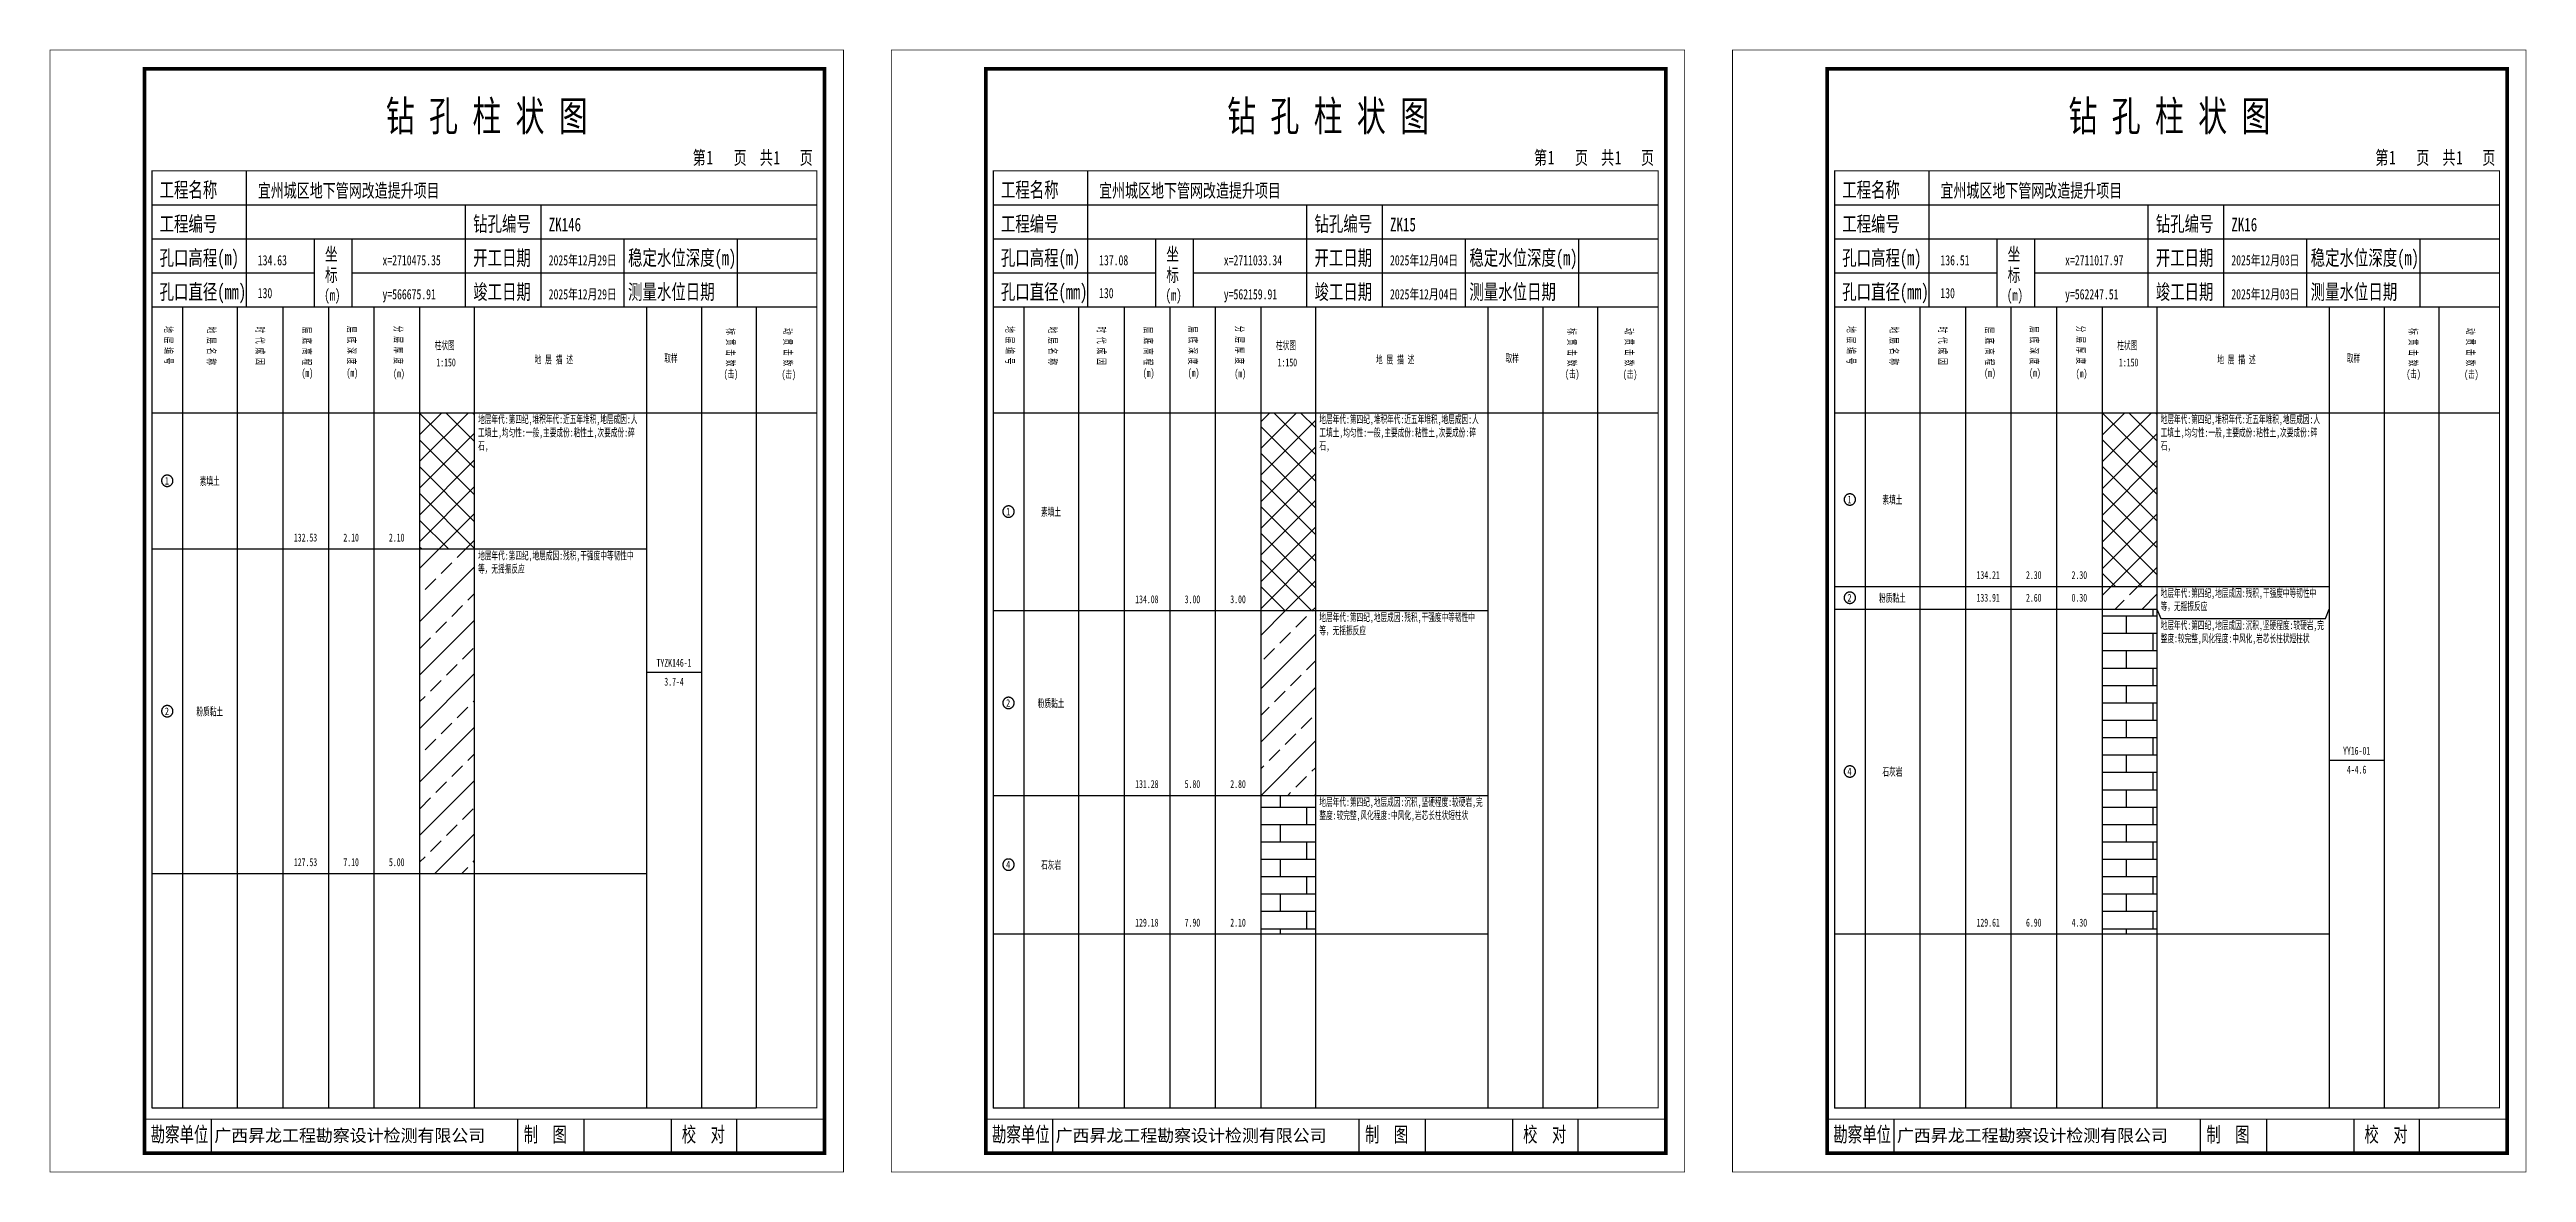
# Model space of a CAD drawing. Header units: millimetres. Extents: x 0 to 2711117, y 0 to 567555.
# Drawn here: x 37411 to 38067, y 0 to 297 of the extents above; entities that cross this region are included whole.
import ezdxf
from ezdxf.enums import TextEntityAlignment as Align

# ---------------------------------------------------------------- set-up
doc = ezdxf.new("R2010")
doc.units = ezdxf.units.MM
doc.layers.add('GICAD_POU_TEXTS', color=7, linetype='Continuous')
doc.layers.add('勘察点图例', color=7, linetype='Continuous')
doc.styles.add('HEAD_FONT', font='simfang.ttf', dxfattribs={"width": 0.6})
doc.styles.add('HEAD_FONT2', font='simfang.ttf', dxfattribs={"width": 0.6})
doc.styles.add('HT', font='simhei.ttf')
doc.styles.add('LZ_FONT', font='simfang.ttf', dxfattribs={"width": 0.7, "height": 8})
doc.styles.add('成果图图块', font='simfang.ttf', dxfattribs={"height": 2.5})
doc.styles.add('成果图表体', font='simfang.ttf', dxfattribs={"width": 0.6, "height": 2.1})
pattern_1 = [(45, (0, 0), (-3.5355339, 3.5355339), []), (135, (0, 0), (-3.5355339, -3.5355339), [])]
pattern_2 = [(45, (0, 0), (-7.0710678, 7.0710678), []), (45, (7.071, 0), (-7.0710678, 7.0710678), [4, -2])]
pattern_3 = [(0, (0, 0), (0, 4.6), []), (90, (0, 0), (-7, 4.6), [4.6, -4.6])]

# ---------------------------------------------------------------- blocks, each defined once
blk = doc.blocks.new('ZK146')
for p, q in [((52, 229), (52, 265)), ((27, 256), (203, 256)), ((110, 229), (110, 256)), ((130, 229), (130, 256)), ((27, 247), (203, 247)), ((70, 229), (70, 247)), ((80, 229), (80, 247)), ((152, 229), (152, 247)), ((182, 229), (182, 247)), ((27, 238), (70, 238)), ((80, 238), (203, 238)), ((27, 229), (35.05, 229)), ((35.05, 229), (35.05, 17)), ((35.05, 229), (49.53, 229)), ((49.53, 229), (49.53, 17)), ((49.53, 229), (61.6, 229)), ((61.6, 229), (61.6, 17)), ((61.6, 229), (73.68, 229)), ((73.68, 229), (73.68, 17)), ((73.68, 229), (85.75, 229)), ((85.75, 229), (85.75, 17)), ((85.75, 229), (97.82, 229)), ((97.82, 229), (97.82, 17)), ((97.82, 229), (112.3, 229)), ((112.3, 229), (112.3, 17)), ((112.3, 229), (157.93, 229)), ((157.93, 229), (157.93, 17)), ((157.93, 229), (172.42, 229)), ((172.42, 229), (172.42, 17)), ((172.42, 229), (186.9, 229)), ((186.9, 229), (186.9, 17)), ((186.9, 229), (203, 229)), ((27, 201), (203, 201)), ((27, 17), (35.05, 17)), ((35.05, 17), (49.53, 17)), ((42.74, 4.95), (42.74, 13.95)), ((42.74, 4.95), (42.74, 13.95)), ((49.53, 17), (61.6, 17)), ((61.6, 17), (73.68, 17)), ((73.68, 17), (85.75, 17)), ((85.75, 17), (97.82, 17)), ((97.82, 17), (112.3, 17)), ((112.3, 17), (157.93, 17)), ((123.83, 4.95), (123.83, 13.95)), ((141.38, 4.95), (141.38, 13.95)), ((157.93, 17), (172.42, 17)), ((164.48, 4.95), (164.48, 13.95)), ((172.42, 17), (186.9, 17)), ((181.84, 4.95), (181.84, 13.95)), ((181.84, 4.95), (181.84, 13.95))]:
    blk.add_line(p, q)
for points, const_width in [([(0, 0), (210, 0), (210, 297), (0, 297)], 0.25), ([(25, 5), (205, 5), (205, 292), (25, 292)], 1), ([(27, 265), (203, 265), (203, 17), (27, 17)], 0.3)]:
    blk.add_lwpolyline(points, close=True, dxfattribs=dict(const_width=const_width))
at = {"const_width": 0.3}
for points in [[(27, 229), (203, 229)], [(25, 14), (205, 14)]]:
    blk.add_lwpolyline(points, dxfattribs=at)
at = {"style": 'LZ_FONT', "width": 0.7}
for s, height, p in [('钻 孔 柱 状 图', 8, (88.9, 275.54)), ('第', 3.6, (170.12, 266.7)), ('1', 3.6, (173.78, 266.75)), ('页', 3.6, (180.96, 266.7)), ('共', 3.6, (187.88, 266.7)), ('1', 3.6, (191.54, 266.7)), ('页', 3.6, (198.44, 266.7)), ('工程名称', 4, (29, 258)), ('宜州城区地下管网改造提升项目', 3.6, (55, 258)), ('工程编号', 4, (29, 249)), ('钻孔编号', 4, (112, 249)), ('ZK146', 3.6, (132, 249)), ('孔口高程(m)', 4, (29, 240)), ('134.63', 2.7, (55, 240)), ('坐', 3.5, (72.79, 241.24)), ('x=2710475.35', 2.7, (88, 240)), ('开工日期', 4, (112, 240)), ('2025年12月29日', 2.7, (132, 240)), ('稳定水位深度(m)', 4, (153, 240)), ('标', 3.5, (72.79, 235.7)), ('孔口直径(mm)', 4, (29, 231)), ('130', 2.7, (54.98, 231.31)), ('(m) ', 3, (72.59, 230.65)), ('y=566675.91', 2.7, (88, 231)), ('竣工日期', 4, (112, 231)), ('2025年12月29日', 2.7, (132, 231)), ('测量水位日期', 4, (153, 231)), ('勘察单位', 4, (26.65, 7.95)), ('制  图', 4, (125.4, 7.95)), ('校  对', 4, (167.22, 7.95))]:
    blk.add_text(s, height=height, dxfattribs=at).set_placement(p)
at = {"style": 'HT'}
blk.add_text('广西昇龙工程勘察设计检测有限公司', height=3.2865, dxfattribs=at).set_placement((43.48, 8.02))
at = {"char_height": 2.1, "width": 22.806, "attachment_point": 1, "rotation": 270, "style": 'HEAD_FONT'}
for s, insert in [('地 层 编 号', (32.46, 223.92)), ('地 层 名 称', (43.79, 223.76)), ('时 代 成 因', (56.67, 223.83)), ('层 底 高 程', (69.07, 223.71)), ('层 底 深 度', (80.9, 223.91)), ('分 层 厚 度', (93.26, 224.01)), ('标 贯 击 数', (181.21, 223.37)), ('动 贯 击 数', (196.38, 223.43))]:
    blk.add_mtext(s, dxfattribs=dict(at, insert=insert))
at = {"char_height": 2.1, "attachment_point": 1}
for s, insert, width, style in [('柱状图', (101.82, 219.87), 7.855, 'HEAD_FONT2'), ('地 层 描 述', (128.29, 216.11), 22.0781, 'HEAD_FONT2'), ('取样', (162.58, 216.44), 7.855, 'HEAD_FONT2'), ('(m)', (66.58, 212.56), 4.7944, 'HEAD_FONT'), ('(m)', (78.47, 212.61), 4.7944, 'HEAD_FONT'), ('(m)', (90.81, 212.43), 4.7944, 'HEAD_FONT'), ('1:150', (102.26, 215.36), 6.9223, 'HEAD_FONT2'), ('(击)', (178.33, 212.31), 7.855, 'HEAD_FONT2'), ('(击)', (193.64, 212.22), 7.855, 'HEAD_FONT2')]:
    blk.add_mtext(s, dxfattribs=dict(at, insert=insert, width=width, style=style))
blk = doc.blocks.new('ZK146_0')
at = {"color": 7}
blk.add_polyline3d([(-1.5, 0.02, 0), (-1.5, -0.06, 0), (-1.49, -0.13, 0), (-1.48, -0.2, 0), (-1.47, -0.28, 0), (-1.46, -0.35, 0), (-1.44, -0.42, 0), (-1.41, -0.49, 0), (-1.39, -0.56, 0), (-1.36, -0.63, 0), (-1.32, -0.69, 0), (-1.29, -0.76, 0), (-1.25, -0.82, 0), (-1.2, -0.88, 0), (-1.16, -0.94, 0), (-1.11, -0.99, 0), (-1.06, -1.04, 0), (-1.01, -1.1, 0), (-0.95, -1.14, 0), (-0.89, -1.19, 0), (-0.83, -1.23, 0), (-0.77, -1.27, 0), (-0.71, -1.31, 0), (-0.64, -1.34, 0), (-0.57, -1.37, 0), (-0.51, -1.4, 0), (-0.44, -1.42, 0), (-0.36, -1.44, 0), (-0.29, -1.46, 0), (-0.22, -1.47, 0), (-0.15, -1.48, 0), (-0.07, -1.48, 0), (0, -1.48, 0), (0.07, -1.48, 0), (0.15, -1.48, 0), (0.22, -1.47, 0), (0.29, -1.46, 0), (0.36, -1.44, 0), (0.44, -1.42, 0), (0.51, -1.4, 0), (0.57, -1.37, 0), (0.64, -1.34, 0), (0.71, -1.31, 0), (0.77, -1.27, 0), (0.83, -1.23, 0), (0.89, -1.19, 0), (0.95, -1.14, 0), (1.01, -1.1, 0), (1.06, -1.04, 0), (1.11, -0.99, 0), (1.16, -0.94, 0), (1.2, -0.88, 0), (1.25, -0.82, 0), (1.29, -0.76, 0), (1.32, -0.69, 0), (1.36, -0.63, 0), (1.39, -0.56, 0), (1.41, -0.49, 0), (1.44, -0.42, 0), (1.46, -0.35, 0), (1.47, -0.28, 0), (1.48, -0.2, 0), (1.49, -0.13, 0), (1.5, -0.06, 0), (1.5, 0.02, 0), (1.5, 0.09, 0), (1.49, 0.16, 0), (1.48, 0.24, 0), (1.47, 0.31, 0), (1.46, 0.38, 0), (1.44, 0.45, 0), (1.41, 0.52, 0), (1.39, 0.59, 0), (1.36, 0.66, 0), (1.32, 0.72, 0), (1.29, 0.79, 0), (1.25, 0.85, 0), (1.2, 0.91, 0), (1.16, 0.97, 0), (1.11, 1.02, 0), (1.06, 1.08, 0), (1.01, 1.13, 0), (0.95, 1.18, 0), (0.89, 1.22, 0), (0.83, 1.26, 0), (0.77, 1.3, 0), (0.71, 1.34, 0), (0.64, 1.37, 0), (0.57, 1.4, 0), (0.51, 1.43, 0), (0.44, 1.45, 0), (0.36, 1.47, 0), (0.29, 1.49, 0), (0.22, 1.5, 0), (0.15, 1.51, 0), (0.07, 1.51, 0), (0, 1.52, 0), (-0.07, 1.51, 0), (-0.15, 1.51, 0), (-0.22, 1.5, 0), (-0.29, 1.49, 0), (-0.36, 1.47, 0), (-0.44, 1.45, 0), (-0.51, 1.43, 0), (-0.57, 1.4, 0), (-0.64, 1.37, 0), (-0.71, 1.34, 0), (-0.77, 1.3, 0), (-0.83, 1.26, 0), (-0.89, 1.22, 0), (-0.95, 1.18, 0), (-1.01, 1.13, 0), (-1.06, 1.08, 0), (-1.11, 1.02, 0), (-1.16, 0.97, 0), (-1.2, 0.91, 0), (-1.25, 0.85, 0), (-1.29, 0.79, 0), (-1.32, 0.72, 0), (-1.36, 0.66, 0), (-1.39, 0.59, 0), (-1.41, 0.52, 0), (-1.44, 0.45, 0), (-1.46, 0.38, 0), (-1.47, 0.31, 0), (-1.48, 0.24, 0), (-1.49, 0.16, 0), (-1.5, 0.09, 0), (-1.5, 0.02, 0)], dxfattribs=at)
at = {"layer": 'GICAD_POU_TEXTS', "color": 7, "style": '成果图图块', "width": 0.7}
blk.add_text('1', height=2, dxfattribs=at).set_placement((-0.09, -0.99), align=Align.CENTER)
blk = doc.blocks.new('ZK146_1')
at = {"color": 7}
blk.add_polyline3d([(-1.5, 0.02, 0), (-1.5, -0.06, 0), (-1.49, -0.13, 0), (-1.48, -0.2, 0), (-1.47, -0.28, 0), (-1.46, -0.35, 0), (-1.44, -0.42, 0), (-1.41, -0.49, 0), (-1.39, -0.56, 0), (-1.36, -0.63, 0), (-1.32, -0.69, 0), (-1.29, -0.76, 0), (-1.25, -0.82, 0), (-1.2, -0.88, 0), (-1.16, -0.94, 0), (-1.11, -0.99, 0), (-1.06, -1.04, 0), (-1.01, -1.1, 0), (-0.95, -1.14, 0), (-0.89, -1.19, 0), (-0.83, -1.23, 0), (-0.77, -1.27, 0), (-0.71, -1.31, 0), (-0.64, -1.34, 0), (-0.57, -1.37, 0), (-0.51, -1.4, 0), (-0.44, -1.42, 0), (-0.36, -1.44, 0), (-0.29, -1.46, 0), (-0.22, -1.47, 0), (-0.15, -1.48, 0), (-0.07, -1.48, 0), (0, -1.48, 0), (0.07, -1.48, 0), (0.15, -1.48, 0), (0.22, -1.47, 0), (0.29, -1.46, 0), (0.36, -1.44, 0), (0.44, -1.42, 0), (0.51, -1.4, 0), (0.57, -1.37, 0), (0.64, -1.34, 0), (0.71, -1.31, 0), (0.77, -1.27, 0), (0.83, -1.23, 0), (0.89, -1.19, 0), (0.95, -1.14, 0), (1.01, -1.1, 0), (1.06, -1.04, 0), (1.11, -0.99, 0), (1.16, -0.94, 0), (1.2, -0.88, 0), (1.25, -0.82, 0), (1.29, -0.76, 0), (1.32, -0.69, 0), (1.36, -0.63, 0), (1.39, -0.56, 0), (1.41, -0.49, 0), (1.44, -0.42, 0), (1.46, -0.35, 0), (1.47, -0.28, 0), (1.48, -0.2, 0), (1.49, -0.13, 0), (1.5, -0.06, 0), (1.5, 0.02, 0), (1.5, 0.09, 0), (1.49, 0.16, 0), (1.48, 0.24, 0), (1.47, 0.31, 0), (1.46, 0.38, 0), (1.44, 0.45, 0), (1.41, 0.52, 0), (1.39, 0.59, 0), (1.36, 0.66, 0), (1.32, 0.72, 0), (1.29, 0.79, 0), (1.25, 0.85, 0), (1.2, 0.91, 0), (1.16, 0.97, 0), (1.11, 1.02, 0), (1.06, 1.08, 0), (1.01, 1.13, 0), (0.95, 1.18, 0), (0.89, 1.22, 0), (0.83, 1.26, 0), (0.77, 1.3, 0), (0.71, 1.34, 0), (0.64, 1.37, 0), (0.57, 1.4, 0), (0.51, 1.43, 0), (0.44, 1.45, 0), (0.36, 1.47, 0), (0.29, 1.49, 0), (0.22, 1.5, 0), (0.15, 1.51, 0), (0.07, 1.51, 0), (0, 1.52, 0), (-0.07, 1.51, 0), (-0.15, 1.51, 0), (-0.22, 1.5, 0), (-0.29, 1.49, 0), (-0.36, 1.47, 0), (-0.44, 1.45, 0), (-0.51, 1.43, 0), (-0.57, 1.4, 0), (-0.64, 1.37, 0), (-0.71, 1.34, 0), (-0.77, 1.3, 0), (-0.83, 1.26, 0), (-0.89, 1.22, 0), (-0.95, 1.18, 0), (-1.01, 1.13, 0), (-1.06, 1.08, 0), (-1.11, 1.02, 0), (-1.16, 0.97, 0), (-1.2, 0.91, 0), (-1.25, 0.85, 0), (-1.29, 0.79, 0), (-1.32, 0.72, 0), (-1.36, 0.66, 0), (-1.39, 0.59, 0), (-1.41, 0.52, 0), (-1.44, 0.45, 0), (-1.46, 0.38, 0), (-1.47, 0.31, 0), (-1.48, 0.24, 0), (-1.49, 0.16, 0), (-1.5, 0.09, 0), (-1.5, 0.02, 0)], dxfattribs=at)
at = {"layer": 'GICAD_POU_TEXTS', "color": 7, "style": '成果图图块', "width": 0.7}
blk.add_text('2', height=2, dxfattribs=at).set_placement((-0.09, -0.99), align=Align.CENTER)
blk = doc.blocks.new('ZK15')
for p, q in [((52, 229), (52, 265)), ((27, 256), (203, 256)), ((110, 229), (110, 256)), ((130, 229), (130, 256)), ((27, 247), (203, 247)), ((70, 229), (70, 247)), ((80, 229), (80, 247)), ((152, 229), (152, 247)), ((182, 229), (182, 247)), ((27, 238), (70, 238)), ((80, 238), (203, 238)), ((27, 229), (35.05, 229)), ((35.05, 229), (35.05, 17)), ((35.05, 229), (49.53, 229)), ((49.53, 229), (49.53, 17)), ((49.53, 229), (61.6, 229)), ((61.6, 229), (61.6, 17)), ((61.6, 229), (73.68, 229)), ((73.68, 229), (73.68, 17)), ((73.68, 229), (85.75, 229)), ((85.75, 229), (85.75, 17)), ((85.75, 229), (97.82, 229)), ((97.82, 229), (97.82, 17)), ((97.82, 229), (112.3, 229)), ((112.3, 229), (112.3, 17)), ((112.3, 229), (157.93, 229)), ((157.93, 229), (157.93, 17)), ((157.93, 229), (172.42, 229)), ((172.42, 229), (172.42, 17)), ((172.42, 229), (186.9, 229)), ((186.9, 229), (186.9, 17)), ((186.9, 229), (203, 229)), ((27, 201), (203, 201)), ((27, 17), (35.05, 17)), ((35.05, 17), (49.53, 17)), ((42.74, 4.95), (42.74, 13.95)), ((42.74, 4.95), (42.74, 13.95)), ((49.53, 17), (61.6, 17)), ((61.6, 17), (73.68, 17)), ((73.68, 17), (85.75, 17)), ((85.75, 17), (97.82, 17)), ((97.82, 17), (112.3, 17)), ((112.3, 17), (157.93, 17)), ((123.83, 4.95), (123.83, 13.95)), ((141.38, 4.95), (141.38, 13.95)), ((157.93, 17), (172.42, 17)), ((164.48, 4.95), (164.48, 13.95)), ((172.42, 17), (186.9, 17)), ((181.84, 4.95), (181.84, 13.95)), ((181.84, 4.95), (181.84, 13.95))]:
    blk.add_line(p, q)
for points, const_width in [([(0, 0), (210, 0), (210, 297), (0, 297)], 0.25), ([(25, 5), (205, 5), (205, 292), (25, 292)], 1), ([(27, 265), (203, 265), (203, 17), (27, 17)], 0.3)]:
    blk.add_lwpolyline(points, close=True, dxfattribs=dict(const_width=const_width))
at = {"const_width": 0.3}
for points in [[(27, 229), (203, 229)], [(25, 14), (205, 14)]]:
    blk.add_lwpolyline(points, dxfattribs=at)
at = {"style": 'LZ_FONT', "width": 0.7}
for s, height, p in [('钻 孔 柱 状 图', 8, (88.9, 275.54)), ('第', 3.6, (170.12, 266.7)), ('1', 3.6, (173.78, 266.75)), ('页', 3.6, (180.96, 266.7)), ('共', 3.6, (187.88, 266.7)), ('1', 3.6, (191.54, 266.7)), ('页', 3.6, (198.44, 266.7)), ('工程名称', 4, (29, 258)), ('宜州城区地下管网改造提升项目', 3.6, (55, 258)), ('工程编号', 4, (29, 249)), ('钻孔编号', 4, (112, 249)), ('ZK15', 3.6, (132, 249)), ('孔口高程(m)', 4, (29, 240)), ('137.08', 2.7, (55, 240)), ('坐', 3.5, (72.79, 241.24)), ('x=2711033.34', 2.7, (88, 240)), ('开工日期', 4, (112, 240)), ('2025年12月04日', 2.7, (132, 240)), ('稳定水位深度(m)', 4, (153, 240)), ('标', 3.5, (72.79, 235.7)), ('孔口直径(mm)', 4, (29, 231)), ('130', 2.7, (54.98, 231.31)), ('(m) ', 3, (72.59, 230.65)), ('y=562159.91', 2.7, (88, 231)), ('竣工日期', 4, (112, 231)), ('2025年12月04日', 2.7, (132, 231)), ('测量水位日期', 4, (153, 231)), ('勘察单位', 4, (26.65, 7.95)), ('制  图', 4, (125.4, 7.95)), ('校  对', 4, (167.22, 7.95))]:
    blk.add_text(s, height=height, dxfattribs=at).set_placement(p)
at = {"style": 'HT'}
blk.add_text('广西昇龙工程勘察设计检测有限公司', height=3.2865, dxfattribs=at).set_placement((43.48, 8.02))
at = {"char_height": 2.1, "width": 22.806, "attachment_point": 1, "rotation": 270, "style": 'HEAD_FONT'}
for s, insert in [('地 层 编 号', (32.46, 223.92)), ('地 层 名 称', (43.79, 223.76)), ('时 代 成 因', (56.67, 223.83)), ('层 底 高 程', (69.07, 223.71)), ('层 底 深 度', (80.9, 223.91)), ('分 层 厚 度', (93.26, 224.01)), ('标 贯 击 数', (181.21, 223.37)), ('动 贯 击 数', (196.38, 223.43))]:
    blk.add_mtext(s, dxfattribs=dict(at, insert=insert))
at = {"char_height": 2.1, "attachment_point": 1}
for s, insert, width, style in [('柱状图', (101.82, 219.87), 7.855, 'HEAD_FONT2'), ('地 层 描 述', (128.29, 216.11), 22.0781, 'HEAD_FONT2'), ('取样', (162.58, 216.44), 7.855, 'HEAD_FONT2'), ('(m)', (66.58, 212.56), 4.7944, 'HEAD_FONT'), ('(m)', (78.47, 212.61), 4.7944, 'HEAD_FONT'), ('(m)', (90.81, 212.43), 4.7944, 'HEAD_FONT'), ('1:150', (102.26, 215.36), 6.9223, 'HEAD_FONT2'), ('(击)', (178.33, 212.31), 7.855, 'HEAD_FONT2'), ('(击)', (193.64, 212.22), 7.855, 'HEAD_FONT2')]:
    blk.add_mtext(s, dxfattribs=dict(at, insert=insert, width=width, style=style))
blk = doc.blocks.new('ZK15_0')
at = {"color": 7}
blk.add_polyline3d([(-1.5, 0.02, 0), (-1.5, -0.06, 0), (-1.49, -0.13, 0), (-1.48, -0.2, 0), (-1.47, -0.28, 0), (-1.46, -0.35, 0), (-1.44, -0.42, 0), (-1.41, -0.49, 0), (-1.39, -0.56, 0), (-1.36, -0.63, 0), (-1.32, -0.69, 0), (-1.29, -0.76, 0), (-1.25, -0.82, 0), (-1.2, -0.88, 0), (-1.16, -0.94, 0), (-1.11, -0.99, 0), (-1.06, -1.04, 0), (-1.01, -1.1, 0), (-0.95, -1.14, 0), (-0.89, -1.19, 0), (-0.83, -1.23, 0), (-0.77, -1.27, 0), (-0.71, -1.31, 0), (-0.64, -1.34, 0), (-0.57, -1.37, 0), (-0.51, -1.4, 0), (-0.44, -1.42, 0), (-0.36, -1.44, 0), (-0.29, -1.46, 0), (-0.22, -1.47, 0), (-0.15, -1.48, 0), (-0.07, -1.48, 0), (0, -1.48, 0), (0.07, -1.48, 0), (0.15, -1.48, 0), (0.22, -1.47, 0), (0.29, -1.46, 0), (0.36, -1.44, 0), (0.44, -1.42, 0), (0.51, -1.4, 0), (0.57, -1.37, 0), (0.64, -1.34, 0), (0.71, -1.31, 0), (0.77, -1.27, 0), (0.83, -1.23, 0), (0.89, -1.19, 0), (0.95, -1.14, 0), (1.01, -1.1, 0), (1.06, -1.04, 0), (1.11, -0.99, 0), (1.16, -0.94, 0), (1.2, -0.88, 0), (1.25, -0.82, 0), (1.29, -0.76, 0), (1.32, -0.69, 0), (1.36, -0.63, 0), (1.39, -0.56, 0), (1.41, -0.49, 0), (1.44, -0.42, 0), (1.46, -0.35, 0), (1.47, -0.28, 0), (1.48, -0.2, 0), (1.49, -0.13, 0), (1.5, -0.06, 0), (1.5, 0.02, 0), (1.5, 0.09, 0), (1.49, 0.16, 0), (1.48, 0.24, 0), (1.47, 0.31, 0), (1.46, 0.38, 0), (1.44, 0.45, 0), (1.41, 0.52, 0), (1.39, 0.59, 0), (1.36, 0.66, 0), (1.32, 0.72, 0), (1.29, 0.79, 0), (1.25, 0.85, 0), (1.2, 0.91, 0), (1.16, 0.97, 0), (1.11, 1.02, 0), (1.06, 1.08, 0), (1.01, 1.13, 0), (0.95, 1.18, 0), (0.89, 1.22, 0), (0.83, 1.26, 0), (0.77, 1.3, 0), (0.71, 1.34, 0), (0.64, 1.37, 0), (0.57, 1.4, 0), (0.51, 1.43, 0), (0.44, 1.45, 0), (0.36, 1.47, 0), (0.29, 1.49, 0), (0.22, 1.5, 0), (0.15, 1.51, 0), (0.07, 1.51, 0), (0, 1.52, 0), (-0.07, 1.51, 0), (-0.15, 1.51, 0), (-0.22, 1.5, 0), (-0.29, 1.49, 0), (-0.36, 1.47, 0), (-0.44, 1.45, 0), (-0.51, 1.43, 0), (-0.57, 1.4, 0), (-0.64, 1.37, 0), (-0.71, 1.34, 0), (-0.77, 1.3, 0), (-0.83, 1.26, 0), (-0.89, 1.22, 0), (-0.95, 1.18, 0), (-1.01, 1.13, 0), (-1.06, 1.08, 0), (-1.11, 1.02, 0), (-1.16, 0.97, 0), (-1.2, 0.91, 0), (-1.25, 0.85, 0), (-1.29, 0.79, 0), (-1.32, 0.72, 0), (-1.36, 0.66, 0), (-1.39, 0.59, 0), (-1.41, 0.52, 0), (-1.44, 0.45, 0), (-1.46, 0.38, 0), (-1.47, 0.31, 0), (-1.48, 0.24, 0), (-1.49, 0.16, 0), (-1.5, 0.09, 0), (-1.5, 0.02, 0)], dxfattribs=at)
at = {"layer": 'GICAD_POU_TEXTS', "color": 7, "style": '成果图图块', "width": 0.7}
blk.add_text('1', height=2, dxfattribs=at).set_placement((-0.09, -0.99), align=Align.CENTER)
blk = doc.blocks.new('ZK15_1')
at = {"color": 7}
blk.add_polyline3d([(-1.5, 0.02, 0), (-1.5, -0.06, 0), (-1.49, -0.13, 0), (-1.48, -0.2, 0), (-1.47, -0.28, 0), (-1.46, -0.35, 0), (-1.44, -0.42, 0), (-1.41, -0.49, 0), (-1.39, -0.56, 0), (-1.36, -0.63, 0), (-1.32, -0.69, 0), (-1.29, -0.76, 0), (-1.25, -0.82, 0), (-1.2, -0.88, 0), (-1.16, -0.94, 0), (-1.11, -0.99, 0), (-1.06, -1.04, 0), (-1.01, -1.1, 0), (-0.95, -1.14, 0), (-0.89, -1.19, 0), (-0.83, -1.23, 0), (-0.77, -1.27, 0), (-0.71, -1.31, 0), (-0.64, -1.34, 0), (-0.57, -1.37, 0), (-0.51, -1.4, 0), (-0.44, -1.42, 0), (-0.36, -1.44, 0), (-0.29, -1.46, 0), (-0.22, -1.47, 0), (-0.15, -1.48, 0), (-0.07, -1.48, 0), (0, -1.48, 0), (0.07, -1.48, 0), (0.15, -1.48, 0), (0.22, -1.47, 0), (0.29, -1.46, 0), (0.36, -1.44, 0), (0.44, -1.42, 0), (0.51, -1.4, 0), (0.57, -1.37, 0), (0.64, -1.34, 0), (0.71, -1.31, 0), (0.77, -1.27, 0), (0.83, -1.23, 0), (0.89, -1.19, 0), (0.95, -1.14, 0), (1.01, -1.1, 0), (1.06, -1.04, 0), (1.11, -0.99, 0), (1.16, -0.94, 0), (1.2, -0.88, 0), (1.25, -0.82, 0), (1.29, -0.76, 0), (1.32, -0.69, 0), (1.36, -0.63, 0), (1.39, -0.56, 0), (1.41, -0.49, 0), (1.44, -0.42, 0), (1.46, -0.35, 0), (1.47, -0.28, 0), (1.48, -0.2, 0), (1.49, -0.13, 0), (1.5, -0.06, 0), (1.5, 0.02, 0), (1.5, 0.09, 0), (1.49, 0.16, 0), (1.48, 0.24, 0), (1.47, 0.31, 0), (1.46, 0.38, 0), (1.44, 0.45, 0), (1.41, 0.52, 0), (1.39, 0.59, 0), (1.36, 0.66, 0), (1.32, 0.72, 0), (1.29, 0.79, 0), (1.25, 0.85, 0), (1.2, 0.91, 0), (1.16, 0.97, 0), (1.11, 1.02, 0), (1.06, 1.08, 0), (1.01, 1.13, 0), (0.95, 1.18, 0), (0.89, 1.22, 0), (0.83, 1.26, 0), (0.77, 1.3, 0), (0.71, 1.34, 0), (0.64, 1.37, 0), (0.57, 1.4, 0), (0.51, 1.43, 0), (0.44, 1.45, 0), (0.36, 1.47, 0), (0.29, 1.49, 0), (0.22, 1.5, 0), (0.15, 1.51, 0), (0.07, 1.51, 0), (0, 1.52, 0), (-0.07, 1.51, 0), (-0.15, 1.51, 0), (-0.22, 1.5, 0), (-0.29, 1.49, 0), (-0.36, 1.47, 0), (-0.44, 1.45, 0), (-0.51, 1.43, 0), (-0.57, 1.4, 0), (-0.64, 1.37, 0), (-0.71, 1.34, 0), (-0.77, 1.3, 0), (-0.83, 1.26, 0), (-0.89, 1.22, 0), (-0.95, 1.18, 0), (-1.01, 1.13, 0), (-1.06, 1.08, 0), (-1.11, 1.02, 0), (-1.16, 0.97, 0), (-1.2, 0.91, 0), (-1.25, 0.85, 0), (-1.29, 0.79, 0), (-1.32, 0.72, 0), (-1.36, 0.66, 0), (-1.39, 0.59, 0), (-1.41, 0.52, 0), (-1.44, 0.45, 0), (-1.46, 0.38, 0), (-1.47, 0.31, 0), (-1.48, 0.24, 0), (-1.49, 0.16, 0), (-1.5, 0.09, 0), (-1.5, 0.02, 0)], dxfattribs=at)
at = {"layer": 'GICAD_POU_TEXTS', "color": 7, "style": '成果图图块', "width": 0.7}
blk.add_text('2', height=2, dxfattribs=at).set_placement((-0.09, -0.99), align=Align.CENTER)
blk = doc.blocks.new('ZK15_2')
at = {"color": 7}
blk.add_polyline3d([(-1.5, 0.02, 0), (-1.5, -0.06, 0), (-1.49, -0.13, 0), (-1.48, -0.2, 0), (-1.47, -0.28, 0), (-1.46, -0.35, 0), (-1.44, -0.42, 0), (-1.41, -0.49, 0), (-1.39, -0.56, 0), (-1.36, -0.63, 0), (-1.32, -0.69, 0), (-1.29, -0.76, 0), (-1.25, -0.82, 0), (-1.2, -0.88, 0), (-1.16, -0.94, 0), (-1.11, -0.99, 0), (-1.06, -1.04, 0), (-1.01, -1.1, 0), (-0.95, -1.14, 0), (-0.89, -1.19, 0), (-0.83, -1.23, 0), (-0.77, -1.27, 0), (-0.71, -1.31, 0), (-0.64, -1.34, 0), (-0.57, -1.37, 0), (-0.51, -1.4, 0), (-0.44, -1.42, 0), (-0.36, -1.44, 0), (-0.29, -1.46, 0), (-0.22, -1.47, 0), (-0.15, -1.48, 0), (-0.07, -1.48, 0), (0, -1.48, 0), (0.07, -1.48, 0), (0.15, -1.48, 0), (0.22, -1.47, 0), (0.29, -1.46, 0), (0.36, -1.44, 0), (0.44, -1.42, 0), (0.51, -1.4, 0), (0.57, -1.37, 0), (0.64, -1.34, 0), (0.71, -1.31, 0), (0.77, -1.27, 0), (0.83, -1.23, 0), (0.89, -1.19, 0), (0.95, -1.14, 0), (1.01, -1.1, 0), (1.06, -1.04, 0), (1.11, -0.99, 0), (1.16, -0.94, 0), (1.2, -0.88, 0), (1.25, -0.82, 0), (1.29, -0.76, 0), (1.32, -0.69, 0), (1.36, -0.63, 0), (1.39, -0.56, 0), (1.41, -0.49, 0), (1.44, -0.42, 0), (1.46, -0.35, 0), (1.47, -0.28, 0), (1.48, -0.2, 0), (1.49, -0.13, 0), (1.5, -0.06, 0), (1.5, 0.02, 0), (1.5, 0.09, 0), (1.49, 0.16, 0), (1.48, 0.24, 0), (1.47, 0.31, 0), (1.46, 0.38, 0), (1.44, 0.45, 0), (1.41, 0.52, 0), (1.39, 0.59, 0), (1.36, 0.66, 0), (1.32, 0.72, 0), (1.29, 0.79, 0), (1.25, 0.85, 0), (1.2, 0.91, 0), (1.16, 0.97, 0), (1.11, 1.02, 0), (1.06, 1.08, 0), (1.01, 1.13, 0), (0.95, 1.18, 0), (0.89, 1.22, 0), (0.83, 1.26, 0), (0.77, 1.3, 0), (0.71, 1.34, 0), (0.64, 1.37, 0), (0.57, 1.4, 0), (0.51, 1.43, 0), (0.44, 1.45, 0), (0.36, 1.47, 0), (0.29, 1.49, 0), (0.22, 1.5, 0), (0.15, 1.51, 0), (0.07, 1.51, 0), (0, 1.52, 0), (-0.07, 1.51, 0), (-0.15, 1.51, 0), (-0.22, 1.5, 0), (-0.29, 1.49, 0), (-0.36, 1.47, 0), (-0.44, 1.45, 0), (-0.51, 1.43, 0), (-0.57, 1.4, 0), (-0.64, 1.37, 0), (-0.71, 1.34, 0), (-0.77, 1.3, 0), (-0.83, 1.26, 0), (-0.89, 1.22, 0), (-0.95, 1.18, 0), (-1.01, 1.13, 0), (-1.06, 1.08, 0), (-1.11, 1.02, 0), (-1.16, 0.97, 0), (-1.2, 0.91, 0), (-1.25, 0.85, 0), (-1.29, 0.79, 0), (-1.32, 0.72, 0), (-1.36, 0.66, 0), (-1.39, 0.59, 0), (-1.41, 0.52, 0), (-1.44, 0.45, 0), (-1.46, 0.38, 0), (-1.47, 0.31, 0), (-1.48, 0.24, 0), (-1.49, 0.16, 0), (-1.5, 0.09, 0), (-1.5, 0.02, 0)], dxfattribs=at)
at = {"layer": 'GICAD_POU_TEXTS', "color": 7, "style": '成果图图块', "width": 0.7}
blk.add_text('4', height=2, dxfattribs=at).set_placement((-0.09, -0.99), align=Align.CENTER)
blk = doc.blocks.new('ZK16')
for p, q in [((52, 229), (52, 265)), ((27, 256), (203, 256)), ((110, 229), (110, 256)), ((130, 229), (130, 256)), ((27, 247), (203, 247)), ((70, 229), (70, 247)), ((80, 229), (80, 247)), ((152, 229), (152, 247)), ((182, 229), (182, 247)), ((27, 238), (70, 238)), ((80, 238), (203, 238)), ((27, 229), (35.05, 229)), ((35.05, 229), (35.05, 17)), ((35.05, 229), (49.53, 229)), ((49.53, 229), (49.53, 17)), ((49.53, 229), (61.6, 229)), ((61.6, 229), (61.6, 17)), ((61.6, 229), (73.68, 229)), ((73.68, 229), (73.68, 17)), ((73.68, 229), (85.75, 229)), ((85.75, 229), (85.75, 17)), ((85.75, 229), (97.82, 229)), ((97.82, 229), (97.82, 17)), ((97.82, 229), (112.3, 229)), ((112.3, 229), (112.3, 17)), ((112.3, 229), (157.93, 229)), ((157.93, 229), (157.93, 17)), ((157.93, 229), (172.42, 229)), ((172.42, 229), (172.42, 17)), ((172.42, 229), (186.9, 229)), ((186.9, 229), (186.9, 17)), ((186.9, 229), (203, 229)), ((27, 201), (203, 201)), ((27, 17), (35.05, 17)), ((35.05, 17), (49.53, 17)), ((42.74, 4.95), (42.74, 13.95)), ((42.74, 4.95), (42.74, 13.95)), ((49.53, 17), (61.6, 17)), ((61.6, 17), (73.68, 17)), ((73.68, 17), (85.75, 17)), ((85.75, 17), (97.82, 17)), ((97.82, 17), (112.3, 17)), ((112.3, 17), (157.93, 17)), ((123.83, 4.95), (123.83, 13.95)), ((141.38, 4.95), (141.38, 13.95)), ((157.93, 17), (172.42, 17)), ((164.48, 4.95), (164.48, 13.95)), ((172.42, 17), (186.9, 17)), ((181.84, 4.95), (181.84, 13.95)), ((181.84, 4.95), (181.84, 13.95))]:
    blk.add_line(p, q)
for points, const_width in [([(0, 0), (210, 0), (210, 297), (0, 297)], 0.25), ([(25, 5), (205, 5), (205, 292), (25, 292)], 1), ([(27, 265), (203, 265), (203, 17), (27, 17)], 0.3)]:
    blk.add_lwpolyline(points, close=True, dxfattribs=dict(const_width=const_width))
at = {"const_width": 0.3}
for points in [[(27, 229), (203, 229)], [(25, 14), (205, 14)]]:
    blk.add_lwpolyline(points, dxfattribs=at)
at = {"style": 'LZ_FONT', "width": 0.7}
for s, height, p in [('钻 孔 柱 状 图', 8, (88.9, 275.54)), ('第', 3.6, (170.12, 266.7)), ('1', 3.6, (173.78, 266.75)), ('页', 3.6, (180.96, 266.7)), ('共', 3.6, (187.88, 266.7)), ('1', 3.6, (191.54, 266.7)), ('页', 3.6, (198.44, 266.7)), ('工程名称', 4, (29, 258)), ('宜州城区地下管网改造提升项目', 3.6, (55, 258)), ('工程编号', 4, (29, 249)), ('钻孔编号', 4, (112, 249)), ('ZK16', 3.6, (132, 249)), ('孔口高程(m)', 4, (29, 240)), ('136.51', 2.7, (55, 240)), ('坐', 3.5, (72.79, 241.24)), ('x=2711017.97', 2.7, (88, 240)), ('开工日期', 4, (112, 240)), ('2025年12月03日', 2.7, (132, 240)), ('稳定水位深度(m)', 4, (153, 240)), ('标', 3.5, (72.79, 235.7)), ('孔口直径(mm)', 4, (29, 231)), ('130', 2.7, (54.98, 231.31)), ('(m) ', 3, (72.59, 230.65)), ('y=562247.51', 2.7, (88, 231)), ('竣工日期', 4, (112, 231)), ('2025年12月03日', 2.7, (132, 231)), ('测量水位日期', 4, (153, 231)), ('勘察单位', 4, (26.65, 7.95)), ('制  图', 4, (125.4, 7.95)), ('校  对', 4, (167.22, 7.95))]:
    blk.add_text(s, height=height, dxfattribs=at).set_placement(p)
at = {"style": 'HT'}
blk.add_text('广西昇龙工程勘察设计检测有限公司', height=3.2865, dxfattribs=at).set_placement((43.48, 8.02))
at = {"char_height": 2.1, "width": 22.806, "attachment_point": 1, "rotation": 270, "style": 'HEAD_FONT'}
for s, insert in [('地 层 编 号', (32.46, 223.92)), ('地 层 名 称', (43.79, 223.76)), ('时 代 成 因', (56.67, 223.83)), ('层 底 高 程', (69.07, 223.71)), ('层 底 深 度', (80.9, 223.91)), ('分 层 厚 度', (93.26, 224.01)), ('标 贯 击 数', (181.21, 223.37)), ('动 贯 击 数', (196.38, 223.43))]:
    blk.add_mtext(s, dxfattribs=dict(at, insert=insert))
at = {"char_height": 2.1, "attachment_point": 1}
for s, insert, width, style in [('柱状图', (101.82, 219.87), 7.855, 'HEAD_FONT2'), ('地 层 描 述', (128.29, 216.11), 22.0781, 'HEAD_FONT2'), ('取样', (162.58, 216.44), 7.855, 'HEAD_FONT2'), ('(m)', (66.58, 212.56), 4.7944, 'HEAD_FONT'), ('(m)', (78.47, 212.61), 4.7944, 'HEAD_FONT'), ('(m)', (90.81, 212.43), 4.7944, 'HEAD_FONT'), ('1:150', (102.26, 215.36), 6.9223, 'HEAD_FONT2'), ('(击)', (178.33, 212.31), 7.855, 'HEAD_FONT2'), ('(击)', (193.64, 212.22), 7.855, 'HEAD_FONT2')]:
    blk.add_mtext(s, dxfattribs=dict(at, insert=insert, width=width, style=style))
blk = doc.blocks.new('ZK16_0')
at = {"color": 7}
blk.add_polyline3d([(-1.5, 0.02, 0), (-1.5, -0.06, 0), (-1.49, -0.13, 0), (-1.48, -0.2, 0), (-1.47, -0.28, 0), (-1.46, -0.35, 0), (-1.44, -0.42, 0), (-1.41, -0.49, 0), (-1.39, -0.56, 0), (-1.36, -0.63, 0), (-1.32, -0.69, 0), (-1.29, -0.76, 0), (-1.25, -0.82, 0), (-1.2, -0.88, 0), (-1.16, -0.94, 0), (-1.11, -0.99, 0), (-1.06, -1.04, 0), (-1.01, -1.1, 0), (-0.95, -1.14, 0), (-0.89, -1.19, 0), (-0.83, -1.23, 0), (-0.77, -1.27, 0), (-0.71, -1.31, 0), (-0.64, -1.34, 0), (-0.57, -1.37, 0), (-0.51, -1.4, 0), (-0.44, -1.42, 0), (-0.36, -1.44, 0), (-0.29, -1.46, 0), (-0.22, -1.47, 0), (-0.15, -1.48, 0), (-0.07, -1.48, 0), (0, -1.48, 0), (0.07, -1.48, 0), (0.15, -1.48, 0), (0.22, -1.47, 0), (0.29, -1.46, 0), (0.36, -1.44, 0), (0.44, -1.42, 0), (0.51, -1.4, 0), (0.57, -1.37, 0), (0.64, -1.34, 0), (0.71, -1.31, 0), (0.77, -1.27, 0), (0.83, -1.23, 0), (0.89, -1.19, 0), (0.95, -1.14, 0), (1.01, -1.1, 0), (1.06, -1.04, 0), (1.11, -0.99, 0), (1.16, -0.94, 0), (1.2, -0.88, 0), (1.25, -0.82, 0), (1.29, -0.76, 0), (1.32, -0.69, 0), (1.36, -0.63, 0), (1.39, -0.56, 0), (1.41, -0.49, 0), (1.44, -0.42, 0), (1.46, -0.35, 0), (1.47, -0.28, 0), (1.48, -0.2, 0), (1.49, -0.13, 0), (1.5, -0.06, 0), (1.5, 0.02, 0), (1.5, 0.09, 0), (1.49, 0.16, 0), (1.48, 0.24, 0), (1.47, 0.31, 0), (1.46, 0.38, 0), (1.44, 0.45, 0), (1.41, 0.52, 0), (1.39, 0.59, 0), (1.36, 0.66, 0), (1.32, 0.72, 0), (1.29, 0.79, 0), (1.25, 0.85, 0), (1.2, 0.91, 0), (1.16, 0.97, 0), (1.11, 1.02, 0), (1.06, 1.08, 0), (1.01, 1.13, 0), (0.95, 1.18, 0), (0.89, 1.22, 0), (0.83, 1.26, 0), (0.77, 1.3, 0), (0.71, 1.34, 0), (0.64, 1.37, 0), (0.57, 1.4, 0), (0.51, 1.43, 0), (0.44, 1.45, 0), (0.36, 1.47, 0), (0.29, 1.49, 0), (0.22, 1.5, 0), (0.15, 1.51, 0), (0.07, 1.51, 0), (0, 1.52, 0), (-0.07, 1.51, 0), (-0.15, 1.51, 0), (-0.22, 1.5, 0), (-0.29, 1.49, 0), (-0.36, 1.47, 0), (-0.44, 1.45, 0), (-0.51, 1.43, 0), (-0.57, 1.4, 0), (-0.64, 1.37, 0), (-0.71, 1.34, 0), (-0.77, 1.3, 0), (-0.83, 1.26, 0), (-0.89, 1.22, 0), (-0.95, 1.18, 0), (-1.01, 1.13, 0), (-1.06, 1.08, 0), (-1.11, 1.02, 0), (-1.16, 0.97, 0), (-1.2, 0.91, 0), (-1.25, 0.85, 0), (-1.29, 0.79, 0), (-1.32, 0.72, 0), (-1.36, 0.66, 0), (-1.39, 0.59, 0), (-1.41, 0.52, 0), (-1.44, 0.45, 0), (-1.46, 0.38, 0), (-1.47, 0.31, 0), (-1.48, 0.24, 0), (-1.49, 0.16, 0), (-1.5, 0.09, 0), (-1.5, 0.02, 0)], dxfattribs=at)
at = {"layer": 'GICAD_POU_TEXTS', "color": 7, "style": '成果图图块', "width": 0.7}
blk.add_text('1', height=2, dxfattribs=at).set_placement((-0.09, -0.99), align=Align.CENTER)
blk = doc.blocks.new('ZK16_1')
at = {"color": 7}
blk.add_polyline3d([(-1.5, 0.02, 0), (-1.5, -0.06, 0), (-1.49, -0.13, 0), (-1.48, -0.2, 0), (-1.47, -0.28, 0), (-1.46, -0.35, 0), (-1.44, -0.42, 0), (-1.41, -0.49, 0), (-1.39, -0.56, 0), (-1.36, -0.63, 0), (-1.32, -0.69, 0), (-1.29, -0.76, 0), (-1.25, -0.82, 0), (-1.2, -0.88, 0), (-1.16, -0.94, 0), (-1.11, -0.99, 0), (-1.06, -1.04, 0), (-1.01, -1.1, 0), (-0.95, -1.14, 0), (-0.89, -1.19, 0), (-0.83, -1.23, 0), (-0.77, -1.27, 0), (-0.71, -1.31, 0), (-0.64, -1.34, 0), (-0.57, -1.37, 0), (-0.51, -1.4, 0), (-0.44, -1.42, 0), (-0.36, -1.44, 0), (-0.29, -1.46, 0), (-0.22, -1.47, 0), (-0.15, -1.48, 0), (-0.07, -1.48, 0), (0, -1.48, 0), (0.07, -1.48, 0), (0.15, -1.48, 0), (0.22, -1.47, 0), (0.29, -1.46, 0), (0.36, -1.44, 0), (0.44, -1.42, 0), (0.51, -1.4, 0), (0.57, -1.37, 0), (0.64, -1.34, 0), (0.71, -1.31, 0), (0.77, -1.27, 0), (0.83, -1.23, 0), (0.89, -1.19, 0), (0.95, -1.14, 0), (1.01, -1.1, 0), (1.06, -1.04, 0), (1.11, -0.99, 0), (1.16, -0.94, 0), (1.2, -0.88, 0), (1.25, -0.82, 0), (1.29, -0.76, 0), (1.32, -0.69, 0), (1.36, -0.63, 0), (1.39, -0.56, 0), (1.41, -0.49, 0), (1.44, -0.42, 0), (1.46, -0.35, 0), (1.47, -0.28, 0), (1.48, -0.2, 0), (1.49, -0.13, 0), (1.5, -0.06, 0), (1.5, 0.02, 0), (1.5, 0.09, 0), (1.49, 0.16, 0), (1.48, 0.24, 0), (1.47, 0.31, 0), (1.46, 0.38, 0), (1.44, 0.45, 0), (1.41, 0.52, 0), (1.39, 0.59, 0), (1.36, 0.66, 0), (1.32, 0.72, 0), (1.29, 0.79, 0), (1.25, 0.85, 0), (1.2, 0.91, 0), (1.16, 0.97, 0), (1.11, 1.02, 0), (1.06, 1.08, 0), (1.01, 1.13, 0), (0.95, 1.18, 0), (0.89, 1.22, 0), (0.83, 1.26, 0), (0.77, 1.3, 0), (0.71, 1.34, 0), (0.64, 1.37, 0), (0.57, 1.4, 0), (0.51, 1.43, 0), (0.44, 1.45, 0), (0.36, 1.47, 0), (0.29, 1.49, 0), (0.22, 1.5, 0), (0.15, 1.51, 0), (0.07, 1.51, 0), (0, 1.52, 0), (-0.07, 1.51, 0), (-0.15, 1.51, 0), (-0.22, 1.5, 0), (-0.29, 1.49, 0), (-0.36, 1.47, 0), (-0.44, 1.45, 0), (-0.51, 1.43, 0), (-0.57, 1.4, 0), (-0.64, 1.37, 0), (-0.71, 1.34, 0), (-0.77, 1.3, 0), (-0.83, 1.26, 0), (-0.89, 1.22, 0), (-0.95, 1.18, 0), (-1.01, 1.13, 0), (-1.06, 1.08, 0), (-1.11, 1.02, 0), (-1.16, 0.97, 0), (-1.2, 0.91, 0), (-1.25, 0.85, 0), (-1.29, 0.79, 0), (-1.32, 0.72, 0), (-1.36, 0.66, 0), (-1.39, 0.59, 0), (-1.41, 0.52, 0), (-1.44, 0.45, 0), (-1.46, 0.38, 0), (-1.47, 0.31, 0), (-1.48, 0.24, 0), (-1.49, 0.16, 0), (-1.5, 0.09, 0), (-1.5, 0.02, 0)], dxfattribs=at)
at = {"layer": 'GICAD_POU_TEXTS', "color": 7, "style": '成果图图块', "width": 0.7}
blk.add_text('2', height=2, dxfattribs=at).set_placement((-0.09, -0.99), align=Align.CENTER)
blk = doc.blocks.new('ZK16_2')
at = {"color": 7}
blk.add_polyline3d([(-1.5, 0.02, 0), (-1.5, -0.06, 0), (-1.49, -0.13, 0), (-1.48, -0.2, 0), (-1.47, -0.28, 0), (-1.46, -0.35, 0), (-1.44, -0.42, 0), (-1.41, -0.49, 0), (-1.39, -0.56, 0), (-1.36, -0.63, 0), (-1.32, -0.69, 0), (-1.29, -0.76, 0), (-1.25, -0.82, 0), (-1.2, -0.88, 0), (-1.16, -0.94, 0), (-1.11, -0.99, 0), (-1.06, -1.04, 0), (-1.01, -1.1, 0), (-0.95, -1.14, 0), (-0.89, -1.19, 0), (-0.83, -1.23, 0), (-0.77, -1.27, 0), (-0.71, -1.31, 0), (-0.64, -1.34, 0), (-0.57, -1.37, 0), (-0.51, -1.4, 0), (-0.44, -1.42, 0), (-0.36, -1.44, 0), (-0.29, -1.46, 0), (-0.22, -1.47, 0), (-0.15, -1.48, 0), (-0.07, -1.48, 0), (0, -1.48, 0), (0.07, -1.48, 0), (0.15, -1.48, 0), (0.22, -1.47, 0), (0.29, -1.46, 0), (0.36, -1.44, 0), (0.44, -1.42, 0), (0.51, -1.4, 0), (0.57, -1.37, 0), (0.64, -1.34, 0), (0.71, -1.31, 0), (0.77, -1.27, 0), (0.83, -1.23, 0), (0.89, -1.19, 0), (0.95, -1.14, 0), (1.01, -1.1, 0), (1.06, -1.04, 0), (1.11, -0.99, 0), (1.16, -0.94, 0), (1.2, -0.88, 0), (1.25, -0.82, 0), (1.29, -0.76, 0), (1.32, -0.69, 0), (1.36, -0.63, 0), (1.39, -0.56, 0), (1.41, -0.49, 0), (1.44, -0.42, 0), (1.46, -0.35, 0), (1.47, -0.28, 0), (1.48, -0.2, 0), (1.49, -0.13, 0), (1.5, -0.06, 0), (1.5, 0.02, 0), (1.5, 0.09, 0), (1.49, 0.16, 0), (1.48, 0.24, 0), (1.47, 0.31, 0), (1.46, 0.38, 0), (1.44, 0.45, 0), (1.41, 0.52, 0), (1.39, 0.59, 0), (1.36, 0.66, 0), (1.32, 0.72, 0), (1.29, 0.79, 0), (1.25, 0.85, 0), (1.2, 0.91, 0), (1.16, 0.97, 0), (1.11, 1.02, 0), (1.06, 1.08, 0), (1.01, 1.13, 0), (0.95, 1.18, 0), (0.89, 1.22, 0), (0.83, 1.26, 0), (0.77, 1.3, 0), (0.71, 1.34, 0), (0.64, 1.37, 0), (0.57, 1.4, 0), (0.51, 1.43, 0), (0.44, 1.45, 0), (0.36, 1.47, 0), (0.29, 1.49, 0), (0.22, 1.5, 0), (0.15, 1.51, 0), (0.07, 1.51, 0), (0, 1.52, 0), (-0.07, 1.51, 0), (-0.15, 1.51, 0), (-0.22, 1.5, 0), (-0.29, 1.49, 0), (-0.36, 1.47, 0), (-0.44, 1.45, 0), (-0.51, 1.43, 0), (-0.57, 1.4, 0), (-0.64, 1.37, 0), (-0.71, 1.34, 0), (-0.77, 1.3, 0), (-0.83, 1.26, 0), (-0.89, 1.22, 0), (-0.95, 1.18, 0), (-1.01, 1.13, 0), (-1.06, 1.08, 0), (-1.11, 1.02, 0), (-1.16, 0.97, 0), (-1.2, 0.91, 0), (-1.25, 0.85, 0), (-1.29, 0.79, 0), (-1.32, 0.72, 0), (-1.36, 0.66, 0), (-1.39, 0.59, 0), (-1.41, 0.52, 0), (-1.44, 0.45, 0), (-1.46, 0.38, 0), (-1.47, 0.31, 0), (-1.48, 0.24, 0), (-1.49, 0.16, 0), (-1.5, 0.09, 0), (-1.5, 0.02, 0)], dxfattribs=at)
at = {"layer": 'GICAD_POU_TEXTS', "color": 7, "style": '成果图图块', "width": 0.7}
blk.add_text('4', height=2, dxfattribs=at).set_placement((-0.09, -0.99), align=Align.CENTER)

msp = doc.modelspace()

# ---------------------------------------------------------------- hatches: boundary and pattern name
at = {"layer": '勘察点图例'}
h = msp.add_hatch(dxfattribs=at)
h.set_pattern_fill('GKSTT', color=256, scale=0.5, style=0, pattern_type=2)
h.set_pattern_definition(pattern_1)
h.paths.add_polyline_path([(37509.15, 164.92), (37523.64, 164.92), (37523.64, 201), (37509.15, 201)])
h = msp.add_hatch(dxfattribs=at)
h.set_pattern_fill('GKSTT', color=256, scale=0.5, style=0, pattern_type=2)
h.set_pattern_definition(pattern_1)
h.paths.add_polyline_path([(37731.84, 148.59), (37746.32, 148.59), (37746.32, 201), (37731.84, 201)])
h = msp.add_hatch(dxfattribs=at)
h.set_pattern_fill('GKSTT', color=256, scale=0.5, style=0, pattern_type=2)
h.set_pattern_definition(pattern_1)
h.paths.add_polyline_path([(37954.52, 155), (37969.01, 155), (37969.01, 201), (37954.52, 201)])
h = msp.add_hatch(dxfattribs=at)
h.set_pattern_fill('GKFZNT', color=256, scale=0.5, style=0, pattern_type=2)
h.set_pattern_definition(pattern_2)
h.paths.add_polyline_path([(37509.15, 79), (37523.64, 79), (37523.64, 164.92), (37509.15, 164.92)])
h = msp.add_hatch(dxfattribs=at)
h.set_pattern_fill('GKFZNT', color=256, scale=0.5, style=0, pattern_type=2)
h.set_pattern_definition(pattern_2)
h.paths.add_polyline_path([(37954.52, 149), (37969.01, 149), (37969.01, 155), (37954.52, 155)])
h = msp.add_hatch(dxfattribs=at)
h.set_pattern_fill('GKFZNT', color=256, scale=0.5, style=0, pattern_type=2)
h.set_pattern_definition(pattern_2)
h.paths.add_polyline_path([(37731.84, 99.68), (37746.32, 99.68), (37746.32, 148.59), (37731.84, 148.59)])
h = msp.add_hatch(dxfattribs=at)
h.set_pattern_fill('GKSHY', color=256, scale=0.5, style=0, pattern_type=2)
h.set_pattern_definition(pattern_3)
h.paths.add_polyline_path([(37954.52, 63), (37969.01, 63), (37969.01, 149), (37954.52, 149)])
h = msp.add_hatch(dxfattribs=at)
h.set_pattern_fill('GKSHY', color=256, scale=0.5, style=0, pattern_type=2)
h.set_pattern_definition(pattern_3)
h.paths.add_polyline_path([(37731.84, 63), (37746.32, 63), (37746.32, 99.68), (37731.84, 99.68)])

# ---------------------------------------------------------------- linework, layer by layer
for p, q in [((37438.33, 164.92), (37523.64, 164.92)), ((37523.64, 164.92), (37569.27, 164.92)), ((37883.71, 155), (37969.01, 155)), ((37969.01, 155), (38014.64, 155)), ((37661.02, 148.59), (37746.32, 148.59)), ((37746.32, 148.59), (37791.95, 148.59)), ((37883.71, 149), (37969.01, 149)), ((37969.01, 149), (37970.01, 146.49)), ((37970.01, 146.49), (38013.64, 146.49)), ((38013.64, 146.49), (38014.64, 149)), ((37569.27, 132.27), (37583.75, 132.27)), ((38014.64, 109), (38029.12, 109)), ((37661.02, 99.68), (37746.32, 99.68)), ((37746.32, 99.68), (37791.95, 99.68)), ((37438.33, 79), (37523.64, 79)), ((37523.64, 79), (37569.27, 79)), ((37661.02, 63), (37746.32, 63)), ((37746.32, 63), (37791.95, 63)), ((37883.71, 63), (37969.01, 63)), ((37969.01, 63), (38014.64, 63))]:
    msp.add_line(p, q, dxfattribs=at)

# ---------------------------------------------------------------- block references
for name, p in [('ZK146', (37411.33, 0)), ('ZK15', (37634.02, 0)), ('ZK16', (37856.71, 0)), ('ZK146_0', (37442.36, 182.96)), ('ZK16_0', (37887.73, 178)), ('ZK15_0', (37665.04, 174.8)), ('ZK16_1', (37887.73, 152)), ('ZK15_1', (37665.04, 124.14)), ('ZK146_1', (37442.36, 121.96)), ('ZK16_2', (37887.73, 106)), ('ZK15_2', (37665.04, 81.34))]:
    msp.add_blockref(name, p, dxfattribs=at)

# ---------------------------------------------------------------- texts
at = {"layer": '勘察点图例', "style": '成果图表体', "width": 0.6}
for s, p in [('素填土', (37453.62, 182.96)), ('素填土', (37899, 178)), ('素填土', (37676.31, 174.8)), ('132.53', (37478.97, 167.92)), ('2.10', (37491.04, 167.92)), ('2.10', (37503.11, 167.92)), ('134.21', (37924.35, 158)), ('2.30', (37936.42, 158)), ('2.30', (37948.49, 158)), ('134.08', (37701.66, 151.59)), ('3.00', (37713.73, 151.59)), ('3.00', (37725.8, 151.59)), ('粉质黏土', (37899, 152)), ('133.91', (37924.35, 152)), ('2.60', (37936.42, 152)), ('0.30', (37948.49, 152)), ('TYZK146-1', (37576.51, 134.77)), ('3.7-4', (37576.51, 129.77)), ('粉质黏土', (37676.31, 124.14)), ('粉质黏土', (37453.62, 121.96)), ('YY16-01', (38021.88, 111.5)), ('石灰岩', (37899, 106)), ('4-4.6', (38021.88, 106.5)), ('131.28', (37701.66, 102.68)), ('5.80', (37713.73, 102.68)), ('2.80', (37725.8, 102.68)), ('127.53', (37478.97, 82)), ('7.10', (37491.04, 82)), ('5.00', (37503.11, 82)), ('石灰岩', (37676.31, 81.34)), ('129.18', (37701.66, 66)), ('7.90', (37713.73, 66)), ('2.10', (37725.8, 66)), ('129.61', (37924.35, 66)), ('6.90', (37936.42, 66)), ('4.30', (37948.49, 66))]:
    msp.add_text(s, height=2.1, dxfattribs=at).set_placement(p, align=Align.MIDDLE)
at = {"layer": '勘察点图例', "char_height": 2.1, "width": 43.6296, "attachment_point": 1, "style": '成果图表体'}
for s, insert in [('地层年代:第四纪,堆积年代:近五年堆积,地层成因:人工填土,均匀性:一般,主要成份:粘性土,次要成份:碎石,', (37524.64, 200.3)), ('地层年代:第四纪,堆积年代:近五年堆积,地层成因:人工填土,均匀性:一般,主要成份:粘性土,次要成份:碎石,', (37747.32, 200.3)), ('地层年代:第四纪,堆积年代:近五年堆积,地层成因:人工填土,均匀性:一般,主要成份:粘性土,次要成份:碎石,', (37970.01, 200.3)), ('地层年代:第四纪,地层成因:残积,干强度中等韧性中等，无摇振反应', (37524.64, 164.22)), ('地层年代:第四纪,地层成因:残积,干强度中等韧性中等，无摇振反应', (37970.01, 154.3)), ('地层年代:第四纪,地层成因:残积,干强度中等韧性中等，无摇振反应', (37747.32, 147.89)), ('地层年代:第四纪,地层成因:沉积,坚硬程度:较硬岩,完整度:较完整,风化程度:中风化,岩芯长柱状短柱状', (37970.01, 145.79)), ('地层年代:第四纪,地层成因:沉积,坚硬程度:较硬岩,完整度:较完整,风化程度:中风化,岩芯长柱状短柱状', (37747.32, 98.98))]:
    msp.add_mtext(s, dxfattribs=dict(at, insert=insert))

doc.saveas('drawing.dxf')
